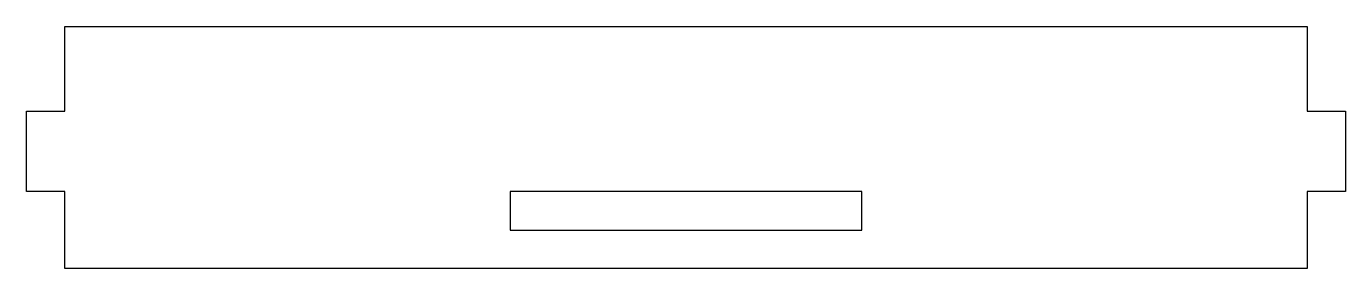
# Model space of a CAD drawing. Header units: inches. Extents: x -52 to -37, y 34.2 to 37.
import ezdxf

# ---------------------------------------------------------------- set-up
doc = ezdxf.new("R2010")
doc.units = ezdxf.units.IN
doc.layers.get('0').update_dxf_attribs({"linetype": 'CONTINUOUS'})

msp = doc.modelspace()

# ---------------------------------------------------------------- linework, layer by layer
for points in [[(-52, 35.125), (-52, 36.036), (-51.562, 36.036), (-51.562, 37), (-37.438, 37), (-37.438, 36.036), (-37, 36.036), (-37, 35.125), (-37.438, 35.125), (-37.438, 34.25), (-51.562, 34.25), (-51.562, 35.125)], [(-46.5, 34.688), (-42.5, 34.688), (-42.5, 35.125), (-46.5, 35.125)]]:
    msp.add_lwpolyline(points, close=True)

doc.saveas('drawing.dxf')
